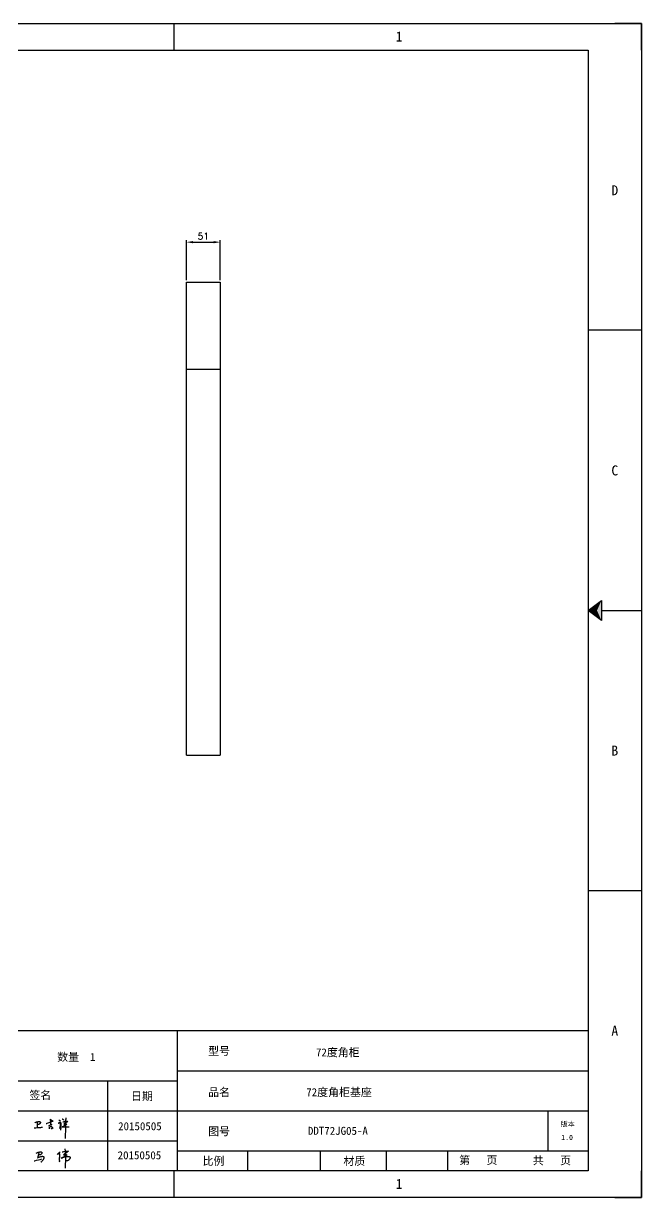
# Model space of a CAD drawing. Header units: millimetres. Extents: x -43476 to -13830, y -16942 to 55335.
# Drawn here: x -32909 to -31977, y 28376 to 30148 of the extents above; entities that cross this region are included whole.
import ezdxf
from ezdxf.enums import TextEntityAlignment as Align

# ---------------------------------------------------------------- set-up
doc = ezdxf.new("R2010")
doc.units = ezdxf.units.MM
doc.linetypes.add('DOT', pattern=[0.25, 0, -0.25])
doc.layers.add('dim', color=2, linetype='Continuous', lineweight=9)
doc.layers.add('print', color=30, linetype='Continuous')
doc.styles.add('Dartop', font='')
doc.styles.add('hzHT', font='simhei.ttf')
doc.styles.get("Standard").update_dxf_attribs({"font": 'txt', "bigfont": 'gbcbig.shx'})
doc.styles.get('Dartop').set_extended_font_data('FangSong_GB2312')
doc.dimstyles.new('2-small', dxfattribs={"dimtxt": 10, "dimasz": 10, "dimexe": 3, "dimexo": 3, "dimgap": 4, "dimtad": 1, "dimtxsty": 'Standard', "dimcen": 5, "dimadec": 0, "dimazin": 0, "dimtfac": 1, "dimtmove": 0, "dimatfit": 3, "dimfxl": 0, "dimarcsym": 0})

# ---------------------------------------------------------------- blocks, each defined once
blk = doc.blocks.new('*U4')
at = {"color": 254, "linetype": 'Continuous', "extrusion": (0, 0, -1)}
for points in [[(-33.167, 11), (-33, 11), (-33.25, 11.188)], [(-33.167, 11), (-33.25, 10.812), (-33, 11)], [(-33.167, 11), (-33.25, 11.188), (-33.25, 10.812)]]:
    blk.add_solid(points, dxfattribs=at)
blk = doc.blocks.new('h')
for p, q in [((20773.3, -2331.8), (20775.3, -2338.7)), ((20789.1, -2340.9), (20773.5, -2331.9)), ((20775.3, -2338.7), (20775.6, -2351.2)), ((20845.7, -2343.5), (20848.4, -2353)), ((20768.1, -2360.9), (20773, -2359.1)), ((20769.5, -2366.9), (20769.8, -2370.6)), ((20769.8, -2370.6), (20770.9, -2378)), ((20770.9, -2378), (20771.5, -2370.6)), ((20772.4, -2369.3), (20774.9, -2367.8)), ((20773, -2359.1), (20784.1, -2355.2)), ((20775.6, -2351.2), (20775.5, -2357.3)), ((20782.2, -2369.2), (20780, -2377.1)), ((20780, -2377.1), (20788.3, -2371.3)), ((20780.1, -2366.4), (20780.8, -2366.4)), ((20781.9, -2367.4), (20782.2, -2369.2)), ((20848.9, -2370.3), (20847.9, -2424)), ((20848.4, -2353), (20848.9, -2370.3))]:
    blk.add_line(p, q)
for points in [[(20699.1, -2348.2, -0.029745), (20704.6, -2345.4, -0.046842), (20708.4, -2344.2, -0.00919), (20714.3, -2343, -0.018517), (20717.2, -2342.5, -0.037841), (20720.3, -2342.4, -0.039541), (20723.2, -2342.8, -0.149785), (20726, -2344.3, -0.204935), (20726.9, -2346.6, -0.074872), (20726.5, -2348.3, -0.061615), (20725.6, -2350.3, -0.034204), (20723.8, -2352.6, -0.045776), (20722.3, -2354.1, -0.054985), (20720.4, -2355.3, -0.036348), (20717.3, -2356.5, -0.067752), (20715.7, -2356.8, -0.043553), (20713.2, -2356.7)], [(20755, -2351.9, -0.024077), (20759.9, -2350.1, -0.013147), (20768.7, -2346.5, -0.00522), (20775.4, -2344.1, -0.018517), (20777.3, -2343.4, -0.008274), (20786.3, -2341, -0.039541), (20788.3, -2340.8, -0.079216), (20789.4, -2341, -0.204935)], [(20816.8, -2335, -0.053561), (20819.6, -2336.1, -0.075272), (20821.3, -2337.3, -0.005295), (20822.5, -2338.5, -0.009337), (20823.1, -2339.1, -0.026146), (20823.7, -2339.8, -0.016644), (20824.5, -2340.9)], [(20832.1, -2329.2, -0.053561), (20834.9, -2330.3, -0.075272), (20836.7, -2331.5, -0.005295), (20837.8, -2332.6, -0.009337), (20838.5, -2333.3, -0.026146), (20839, -2334, -0.016644), (20839.8, -2335.1)], [(20836, -2343.7, -0.02797), (20842.1, -2342.6, -0.048868), (20845.6, -2342.2, -0.00919), (20851.1, -2341.4, -0.018517), (20853.9, -2341.1, -0.037841), (20856.7, -2341.2, -0.039541), (20859.4, -2341.6, -0.018282), (20840.6, -2354.7, -0.000937)], [(20847.6, -2340.2, 0.021784), (20849.6, -2335.9, 0.028296), (20850.8, -2332.4, 0.008136), (20851.9, -2328.2, 0.028913), (20852.2, -2327, 0.08193), (20852.1, -2325.9, 0.075058), (20851.7, -2324.7, 0.275043)], [(20696.6, -2372.4, 0.002073), (20710.6, -2371.9, 0.016137), (20719.6, -2371.3, 0.008314), (20736.9, -2369.3)], [(20813.5, -2350.1, 0.007348), (20815.9, -2348.7, 0.008421), (20818, -2347.3, 0.009459), (20819.7, -2346.2, -0.016325), (20820.7, -2345.5, -0.173771), (20821.8, -2345.3, -0.085159), (20823.9, -2346, -0.125883), (20826, -2347.9, -0.160659), (20826.6, -2350.1, -0.010447), (20826.5, -2352.3, -0.008247), (20826.2, -2355.1, -0.002698), (20825.3, -2374, 0.001562), (20823.9, -2383.7, 0.016137)]]:
    blk.add_lwpolyline(points, format="xyb")
for points in [[(20711.3, -2343.5), (20711.3, -2343.5), (20711.5, -2355.8), (20710.7, -2368), (20710.6, -2371.9)], [(20821.5, -2350.6), (20822.4, -2359.2), (20822.2, -2364.9), (20821.7, -2369), (20821.3, -2376.3), (20823.6, -2368.5), (20827.2, -2366.3), (20829.5, -2366.3)], [(20840.6, -2354.7), (20850, -2354.7), (20855, -2354.3), (20845.9, -2361.1), (20840.5, -2364), (20833, -2367.5), (20863.2, -2367.4), (20865.9, -2367.3)]]:
    blk.add_lwpolyline(points)
for centre, radius, start, end in [((20773.7, -2371.2), 2.3, 121.9907, 163.6016), ((20787.5, -2406), 40.3, 100.6183, 108.2482), ((20780.8, -2367.6), 1.15, 9.4675, 90)]:
    blk.add_arc(centre, radius, start, end)
blk = doc.blocks.new('*D143')
at = {"layer": 'Defpoints', "color": 0, "transparency": 16777216}
for p in [(-32612.3, 29818.1), (-32663.3, 29757.8), (-32612.3, 29757.8)]:
    blk.add_point(p, dxfattribs=at)
at = {"layer": 'dim', "color": 0, "lineweight": -2, "transparency": 16777216}
for p, q in [((-32663.3, 29760.8), (-32663.3, 29821.1)), ((-32653.3, 29818.1), (-32622.3, 29818.1)), ((-32612.3, 29760.8), (-32612.3, 29821.1))]:
    blk.add_line(p, q, dxfattribs=at)
at = {"layer": 'dim', "color": 0, "transparency": 16777216}
for points in [[(-32653.3, 29819.8), (-32653.3, 29816.4), (-32663.3, 29818.1)], [(-32622.3, 29819.8), (-32622.3, 29816.4), (-32612.3, 29818.1)]]:
    blk.add_solid(points, dxfattribs=at)
at = {"layer": 'dim', "color": 0, "transparency": 16777216, "insert": (-32637.8, 29827.1), "char_height": 10, "attachment_point": 5}
blk.add_mtext('51', dxfattribs=at)

msp = doc.modelspace()

# ---------------------------------------------------------------- linework, layer by layer
at = {"color": 0, "linetype": 'DOT'}
for p, q in [((-34536.222, 30148.314), (-32017.05, 30148.314)), ((-31976.761, 30108.026), (-31976.761, 28415.928)), ((-32017.05, 28375.64), (-34536.222, 28375.64))]:
    msp.add_line(p, q, dxfattribs=at)
at = {"color": 0}
for p, q in [((-32681.802, 30108.026), (-32681.802, 30148.314)), ((-31976.761, 30148.314), (-32017.05, 30148.314)), ((-31976.761, 30108.026), (-31976.761, 30148.314)), ((-34455.646, 30108.026), (-32057.338, 30108.026)), ((-32057.338, 30108.026), (-32057.338, 28415.928)), ((-31976.761, 29685.001), (-32057.338, 29685.001)), ((-32037.194, 29261.977), (-31976.761, 29261.977)), ((-31976.761, 28838.952), (-32057.338, 28838.952)), ((-32057.338, 28627.44), (-33281.087, 28627.44)), ((-32676.766, 28415.928), (-32676.766, 28627.44)), ((-32676.766, 28567.008), (-32057.338, 28567.008)), ((-32978.927, 28551.9), (-32676.766, 28551.9)), ((-32782.523, 28551.9), (-32782.523, 28415.928)), ((-32978.927, 28506.576), (-32057.338, 28506.576)), ((-32117.77, 28446.144), (-32117.77, 28506.576)), ((-32978.927, 28461.252), (-32676.766, 28461.252)), ((-32676.766, 28446.144), (-32057.338, 28446.144)), ((-32570.459, 28415.928), (-32570.459, 28446.144)), ((-32460.902, 28415.928), (-32460.902, 28446.144)), ((-32361.305, 28415.928), (-32361.305, 28446.144)), ((-32268.85, 28415.928), (-32268.85, 28446.144)), ((-32057.338, 28415.928), (-34455.646, 28415.928)), ((-32681.802, 28375.64), (-32681.802, 28415.928)), ((-31976.761, 28375.64), (-31976.761, 28415.928)), ((-32017.05, 28375.64), (-31976.761, 28375.64))]:
    msp.add_line(p, q, dxfattribs=at)
for p, q in [((-32663.327, 29096.145), (-32663.327, 29757.844)), ((-32663.327, 29757.844), (-32612.327, 29757.844)), ((-32612.327, 29757.844), (-32612.327, 29043.633)), ((-32663.327, 29626.557), (-32612.327, 29626.557)), ((-32663.327, 29043.633), (-32663.327, 29096.145)), ((-32663.327, 29043.633), (-32612.327, 29043.633)), ((-32849.162, 28436.594), (-32852.131, 28434.987)), ((-32847.025, 28437.735), (-32849.162, 28436.594)), ((-32849.04, 28440.138), (-32845.264, 28440.138)), ((-32843.251, 28440.321), (-32847.025, 28437.735)), ((-32846.889, 28449.098), (-32846.022, 28441.856)), ((-32845.881, 28436.509), (-32846.202, 28419.87)), ((-32846.022, 28441.856), (-32845.881, 28436.509)), ((-32845.264, 28440.138), (-32843.251, 28440.321))]:
    msp.add_line(p, q)
msp.add_lwpolyline([(-32057.338, 29261.977), (-32037.194, 29277.085), (-32037.194, 29246.869), (-32057.338, 29261.977)], close=True, dxfattribs=at)
for points in [[(-32889.864, 28442.75, -0.02974503), (-32888.137, 28443.616, -0.04684215), (-32886.967, 28443.992, -0.00919025), (-32885.142, 28444.361, -0.01851715), (-32884.228, 28444.493, -0.03784064), (-32883.283, 28444.523, -0.03954126), (-32882.386, 28444.412, -0.14978519), (-32881.51, 28443.933, -0.20493524), (-32881.241, 28443.24, -0.07487171), (-32881.344, 28442.692, -0.06161465), (-32881.642, 28442.086, -0.0342039), (-32882.182, 28441.373, -0.04577587), (-32882.666, 28440.911, -0.05498501), (-32883.251, 28440.543, -0.03634791), (-32884.22, 28440.158, -0.06775206), (-32884.705, 28440.074, -0.04355337), (-32885.468, 28440.113)], [(-32852.131, 28434.987, -0.02974503), (-32849.436, 28436.337, -0.04684215), (-32847.612, 28436.924, -0.00919025), (-32844.765, 28437.499, -0.01851715), (-32843.338, 28437.706, -0.03784064), (-32841.865, 28437.752, -0.03954126), (-32840.466, 28437.579, -0.14978519), (-32839.099, 28436.832, -0.20493524), (-32838.68, 28435.75, -0.07487171), (-32838.839, 28434.896, -0.06161465), (-32839.304, 28433.951, -0.0342039), (-32840.147, 28432.838, -0.04577587), (-32840.902, 28432.117, -0.05498501), (-32841.814, 28431.544, -0.03634791), (-32843.326, 28430.942, -0.06775206), (-32844.083, 28430.812, -0.04355337), (-32845.274, 28430.873)], [(-32850.893, 28444.592, -0.02797026), (-32848.452, 28445.043, -0.04886788), (-32847.037, 28445.194, -0.00919025), (-32844.812, 28445.523, -0.01851715), (-32843.701, 28445.625, -0.03784064), (-32842.56, 28445.601, -0.03954126), (-32841.484, 28445.41, -0.01828189), (-32849.04, 28440.138, -0.0009369)]]:
    msp.add_lwpolyline(points, format="xyb")
msp.add_lwpolyline([(-32886.056, 28444.185), (-32886.056, 28444.185), (-32886.634, 28440.645), (-32887.585, 28437.316), (-32888.206, 28435.274)])
for centre, radius, start, end in [((-33034.685, 29007.032), 593.276, 283.91895, 284.971512), ((-32878.449, 28418.385), 19.504, 113.202449, 120.017497), ((-32883.026, 28429.064), 7.885, 102.47486, 113.202449), ((-32871.601, 28377.419), 60.779, 100.36867, 102.47486), ((-32879.844, 28422.472), 14.979, 96.125337, 100.36867), ((-32880.642, 28429.909), 7.499, 87.457037, 96.125337), ((-32880.614, 28430.538), 6.87, 78.399567, 87.457037), ((-32879.644, 28435.264), 2.045, 44.324655, 78.399567), ((-32884.396, 28437.516), 6.777, 324.910666, 333.348429), ((-32881.1, 28436.285), 3.301, 326.76781, 340.871018), ((-32878.993, 28435.9), 1.134, 357.998393, 44.324655), ((-32880.101, 28435.939), 2.243, 340.871018, 357.998393), ((-32873.019, 28466.716), 29.831, 299.265464, 300.9495), ((-32805.438, 28216.667), 230.333, 102.46592, 103.2053), ((-32962.403, 28552.007), 152.514, 313.366132, 315.296084), ((-32855.136, 28440.596), 0.975, 52.375745, 91.291159), ((-33712.928, 28468.263), 858.927, 357.565664, 358.057278), ((-32855.47, 28440.748), 1.118, 357.196828, 33.705179), ((-32880.625, 28442.394), 26.332, 352.912546, 354.802684), ((-32870.747, 28441.496), 16.413, 354.802684, 357.196828), ((-32894.283, 28437.129), 6.385, 281.076982, 291.212632), ((-32884.296, 28434.139), 5.03, 283.816254, 294.030509), ((-32883.223, 28431.651), 2.32, 294.836428, 309.901134), ((-32914.153, 28460.187), 44.385, 316.919563, 320.58866), ((-32889.002, 28438.626), 11.285, 324.094808, 331.378357), ((-32880.243, 28434.198), 1.508, 319.573073, 337.48549), ((-32373.437, 28359.073), 486.8, 171.410173, 171.768083)]:
    msp.add_arc(centre, radius, start, end)
at = {"layer": 'print'}
msp.add_lwpolyline([(-34536.222, 30148.314), (-31976.761, 30148.314), (-31976.761, 28375.64), (-34536.222, 28375.64)], close=True, dxfattribs=at)

# ---------------------------------------------------------------- block references
at = {"color": 0, "linetype": 'Continuous', "xscale": 80.57610619627711, "yscale": 80.57610619687368, "zscale": 80.57610619687446}
msp.add_blockref('*U4', (-34716.349, 28375.64), dxfattribs=at)
at = {"color": 0, "xscale": 0.3098964079397265, "yscale": 0.3098964079412326, "zscale": 0.3098964079411201}
msp.add_blockref('h', (-39306.747, 29216.175), dxfattribs=at)

# ---------------------------------------------------------------- texts
at = {"color": 0}
for s, height, style, p in [('1', 15.108, 'Dartop', (-32342.539, 30128.649)), ('D', 15.108, 'Dartop', (-32017.05, 29896.514)), ('C', 15.108, 'Dartop', (-32017.05, 29473.489)), ('B', 15.108, 'Dartop', (-32017.05, 29050.465)), ('A', 15.108, 'Dartop', (-32017.05, 28627.44)), ('数量  1', 12.0864, 'hzHT', (-32829.471, 28587.821)), ('型号', 12.0864, 'hzHT', (-32614.06, 28596.696)), ('72度角柜', 12.0864, 'hzHT', (-32434.96, 28594.765)), ('品名', 12.0864, 'hzHT', (-32614.06, 28534.65)), ('72度角柜基座', 12.0864, 'hzHT', (-32433.136, 28534.65)), ('签名', 12.0864, 'hzHT', (-32883.764, 28530.221)), ('日期', 12.0864, 'hzHT', (-32730.402, 28528.734)), ('20150505', 12.0864, 'hzHT', (-32733.504, 28483.295)), ('版本', 7.554, 'hzHT', (-32088.136, 28486.522)), ('图号', 12.0864, 'hzHT', (-32614.06, 28475.573)), ('DDT72JG05-A', 12.08642, 'hzHT', (-32434.826, 28476.361)), ('1.0', 7.554, 'Dartop', (-32089.044, 28466.333)), ('20150505', 12.0864, 'hzHT', (-32734.224, 28439.44)), ('比例', 12.0864, 'hzHT', (-32622.487, 28430.721)), ('材质', 12.0864, 'hzHT', (-32409.987, 28430.721)), ('第   页', 12.0864, 'hzHT', (-32223.02, 28431.975)), ('共   页', 12.0864, 'hzHT', (-32111.995, 28431.535)), ('1', 15.108, 'Dartop', (-32342.539, 28396.263))]:
    msp.add_text(s, height=height, dxfattribs=dict(at, style=style)).set_placement(p, align=Align.MIDDLE_CENTER)

# ---------------------------------------------------------------- dimensions: what is measured, and where the dimension line sits
at = {"layer": 'dim'}
dim = msp.add_linear_dim(base=(-32612.327, 29818.091), p1=(-32663.327, 29757.844), p2=(-32612.327, 29757.844), dimstyle='2-small', override={"dimpost": '\\X'}, dxfattribs=at)
dim.commit()
dim.dimension.update_dxf_attribs({"geometry": '*D143', "text_midpoint": (-32637.827, 29827.091)})

doc.saveas('drawing.dxf')
